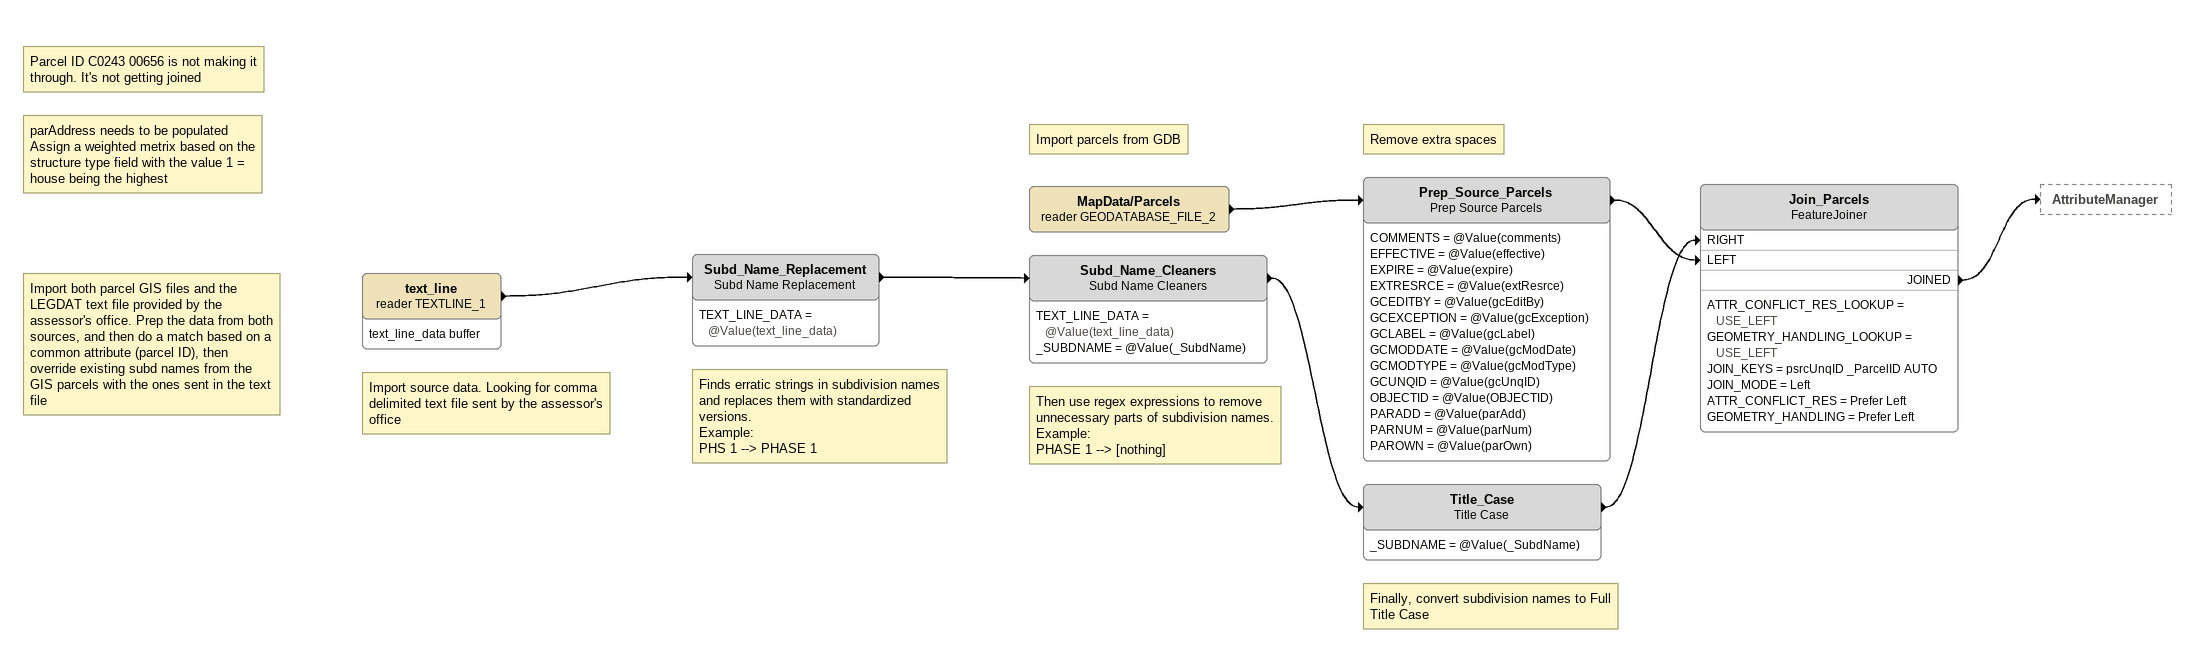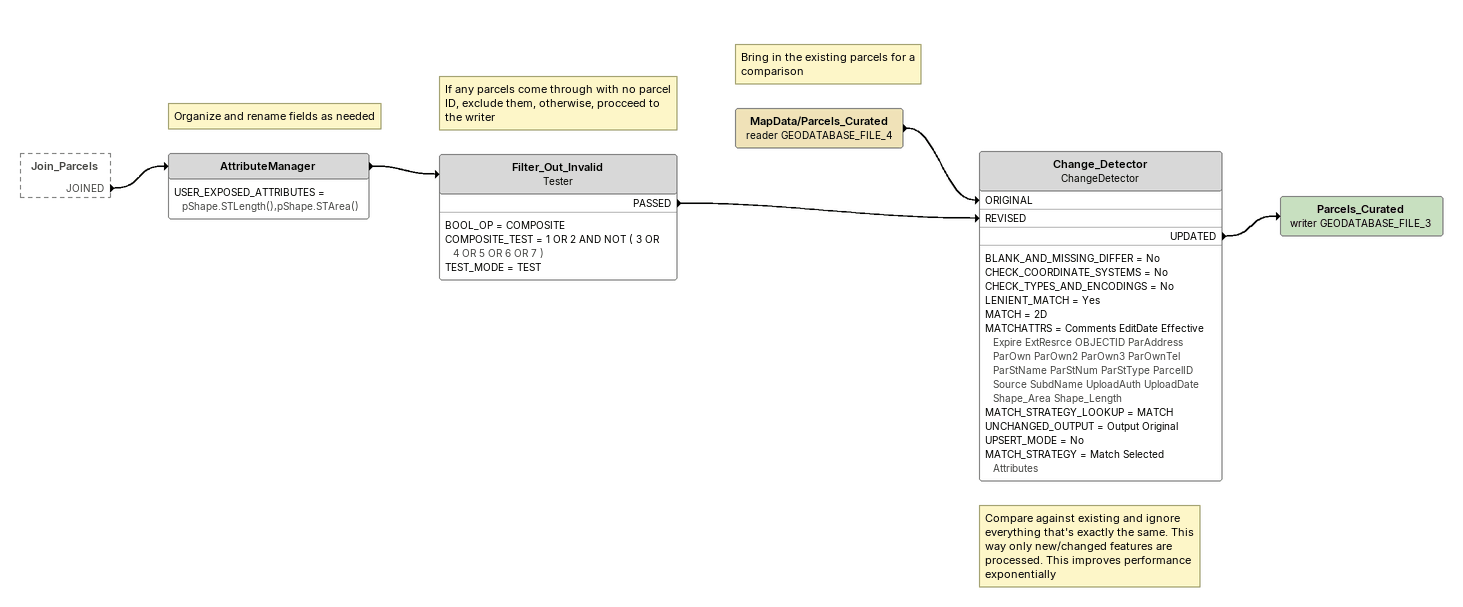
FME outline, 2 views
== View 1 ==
Note: Parcel ID C0243 00656 is not making it through. It's not getting joined
Note: parAddress needs to be populated / Assign a weighted metrix based on the structure type field with the value 1 = house being the highest
Note: Import both parcel GIS files and the LEGDAT text file provided by the assessor's office. Prep the data from both sources, and then do a match based on a common attribute (parcel ID), then override existing subd names from the GIS parcels with the ones sent in the text file
Note: Import source data. Looking for comma delimited text file sent by the assessor's office
text_line (reader TEXTLINE_1)
    attributes: text_line_data buffer
    -> Subd_Name_Replacement
Note: Finds erratic strings in subdivision names and replaces them with standardized versions. / Example: / PHS 1 --> PHASE 1
Subd_Name_Replacement: Subd Name Replacement
    TEXT_LINE_DATA = @Value(text_line_data)
    -> Subd_Name_Cleaners
Note: Then use regex expressions to remove unnecessary parts of subdivision names. / Example: / PHASE 1 --> [nothing]
Subd_Name_Cleaners: Subd Name Cleaners
    TEXT_LINE_DATA = @Value(text_line_data)
    _SUBDNAME = @Value(_SubdName)
    -> Title_Case
Note: Finally, convert subdivision names to Full Title Case
Title_Case: Title Case
    _SUBDNAME = @Value(_SubdName)
    -> Join_Parcels [RIGHT]
Note: Import parcels from GDB
MapData/Parcels (reader GEODATABASE_FILE_2)
    -> Prep_Source_Parcels
Note: Remove extra spaces
Prep_Source_Parcels: Prep Source Parcels
    COMMENTS = @Value(comments)
    EFFECTIVE = @Value(effective)
    EXPIRE = @Value(expire)
    EXTRESRCE = @Value(extResrce)
    GCEDITBY = @Value(gcEditBy)
    GCEXCEPTION = @Value(gcException)
    GCLABEL = @Value(gcLabel)
    GCMODDATE = @Value(gcModDate)
    GCMODTYPE = @Value(gcModType)
    GCUNQID = @Value(gcUnqID)
    OBJECTID = @Value(OBJECTID)
    PARADD = @Value(parAdd)
    PARNUM = @Value(parNum)
    PAROWN = @Value(parOwn)
    -> Join_Parcels [LEFT]
Join_Parcels: FeatureJoiner
    ATTR_CONFLICT_RES_LOOKUP = USE_LEFT
    GEOMETRY_HANDLING_LOOKUP = USE_LEFT
    JOIN_KEYS = psrcUnqID _ParcelID AUTO
    JOIN_MODE = Left
    ATTR_CONFLICT_RES = Prefer Left
    GEOMETRY_HANDLING = Prefer Left
    JOINED -> AttributeManager

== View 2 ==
Join_Parcels [outside]
    JOINED -> AttributeManager
Note: Organize and rename fields as needed
AttributeManager
    USER_EXPOSED_ATTRIBUTES = pShape.STLength(),pShape.STArea()
    -> Filter_Out_Invalid
Note: If any parcels come through with no parcel ID, exclude them, otherwise, procceed to the writer
Filter_Out_Invalid: Tester
    BOOL_OP = COMPOSITE
    COMPOSITE_TEST = 1 OR 2 AND NOT ( 3 OR 4 OR 5 OR 6 OR 7 )
    TEST_MODE = TEST
    PASSED -> Change_Detector [REVISED]
Note: Bring in the existing parcels for a comparison
MapData/Parcels_Curated (reader GEODATABASE_FILE_4)
    -> Change_Detector [ORIGINAL]
Note: Compare against existing and ignore everything that's exactly the same. This way only new/changed features are processed. This improves performance exponentially
Change_Detector: ChangeDetector
    BLANK_AND_MISSING_DIFFER = No
    CHECK_COORDINATE_SYSTEMS = No
    CHECK_TYPES_AND_ENCODINGS = No
    LENIENT_MATCH = Yes
    MATCH = 2D
    MATCHATTRS = Comments EditDate Effective Expire ExtResrce OBJECTID ParAddress ParOwn ParOwn2 ParOwn3 ParOwnTel ParStName ParStNum ParStType ParcelID Source SubdName UploadAuth UploadDate Shape_Area Shape_Length
    MATCH_STRATEGY_LOOKUP = MATCH
    UNCHANGED_OUTPUT = Output Original
    UPSERT_MODE = No
    MATCH_STRATEGY = Match Selected Attributes
    UPDATED -> Parcels_Curated (writer GEODATABASE_FILE_3)
Parcels_Curated (writer GEODATABASE_FILE_3)
